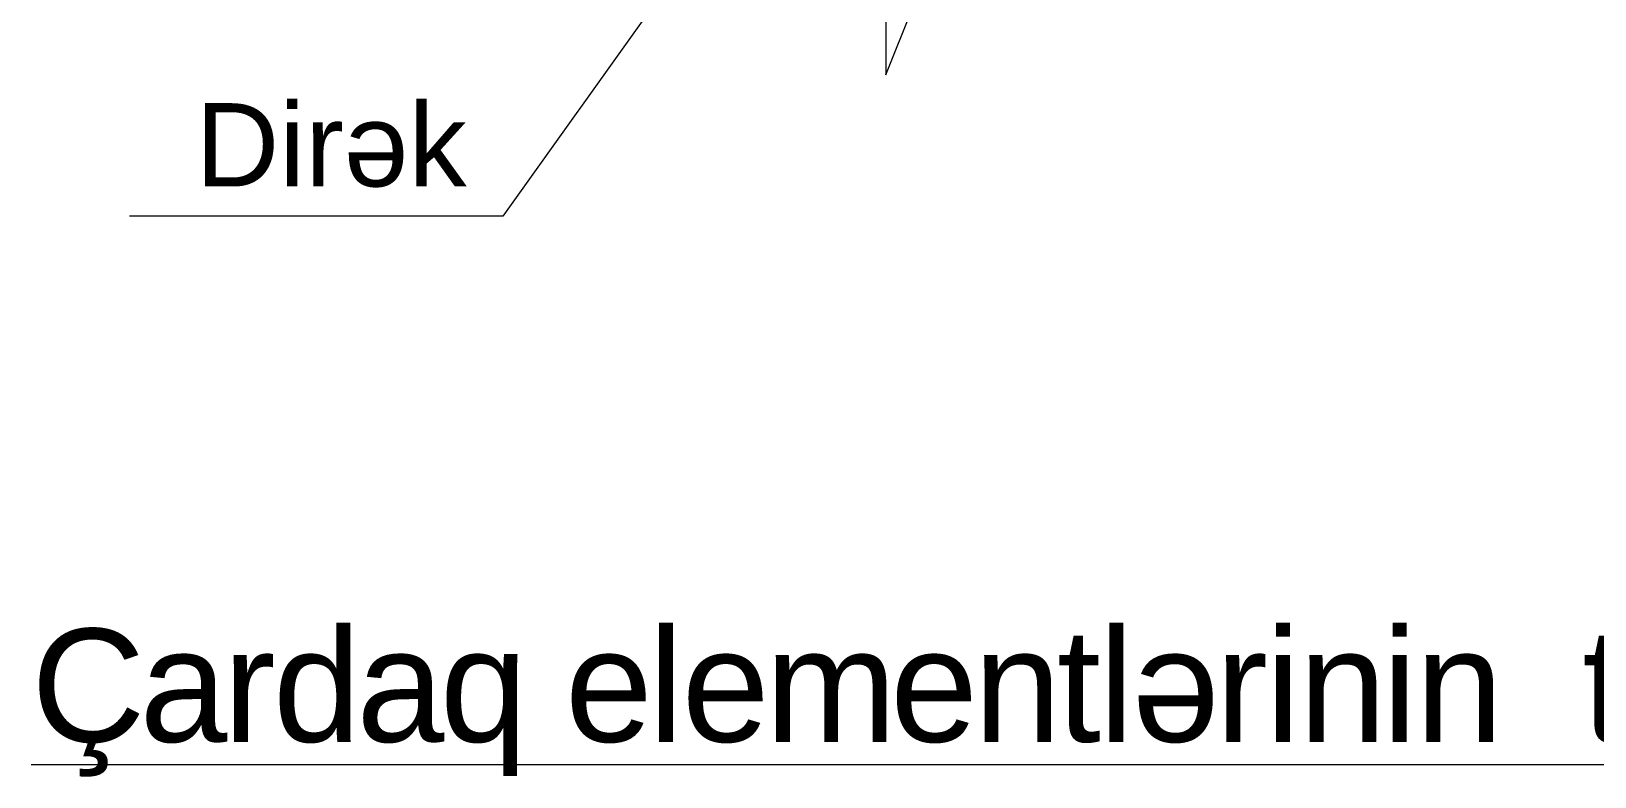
# Model space of a CAD drawing. Header units: millimetres. Extents: x 120281 to 1416367021, y -641565767 to 918373.
# Drawn here: x 1012299 to 1015389, y 692673 to 694145 of the extents above; entities that cross this region are included whole.
import ezdxf

# ---------------------------------------------------------------- set-up
doc = ezdxf.new("R2010")
doc.units = ezdxf.units.MM
doc.layers.add('Künc ştampının yazısı', color=7, linetype='Continuous', lineweight=13)
doc.layers.add('перегородка', color=130, linetype='Continuous', lineweight=20)
doc.styles.add('ARIAL', font='arial.ttf')
doc.styles.add('Segoe UI Light', font='segoeuil.ttf', dxfattribs={"width": 0.7})

msp = doc.modelspace()

# ---------------------------------------------------------------- linework, layer by layer
at = {"color": 7, "lineweight": 13, "elevation": 2.3763276432e-06}
msp.add_lwpolyline([(1013828.046264384, 694615.557376098), (1013231.498899589, 693780.1581431541), (1012493.57614325, 693780.1581431541)], dxfattribs=at)
at = {"color": 7, "lineweight": 20, "elevation": 2.3763276432e-06}
msp.add_lwpolyline([(1013785.284547014, 694189.2702446585), (1013917.589855425, 694189.2702446585), (1013988.277082798, 694336.5043744675), (1013988.277082798, 694059.218594399), (1014040.637739155, 694189.2702446585), (1014185.284547014, 694189.2702446585)], dxfattribs=at)

# ---------------------------------------------------------------- texts
at = {"layer": 'Künc ştampının yazısı', "insert": (1012891.734985279, 693919.972217025, 2.3763276432e-06), "char_height": 164.5034346765884, "attachment_point": 5, "style": 'Segoe UI Light'}
msp.add_mtext('{\\fArial|b0|i0|c0|p34;\\W1;D\\fArial|b0|i0|c238|p34;irək}', dxfattribs=at)
at = {"layer": 'перегородка', "color": 0, "insert": (1012299.334232559, 692965.4049942396, 2.3763276432e-06), "char_height": 223.44, "attachment_point": 1, "style": 'ARIAL'}
msp.add_mtext('{\\fArial|b0|i0|c238|p34;\\T0.95;\\LÇardaq elementlərinin\\fArial|b0|i0|c204|p34;  təsnifatı}', dxfattribs=at)

doc.saveas('drawing.dxf')
